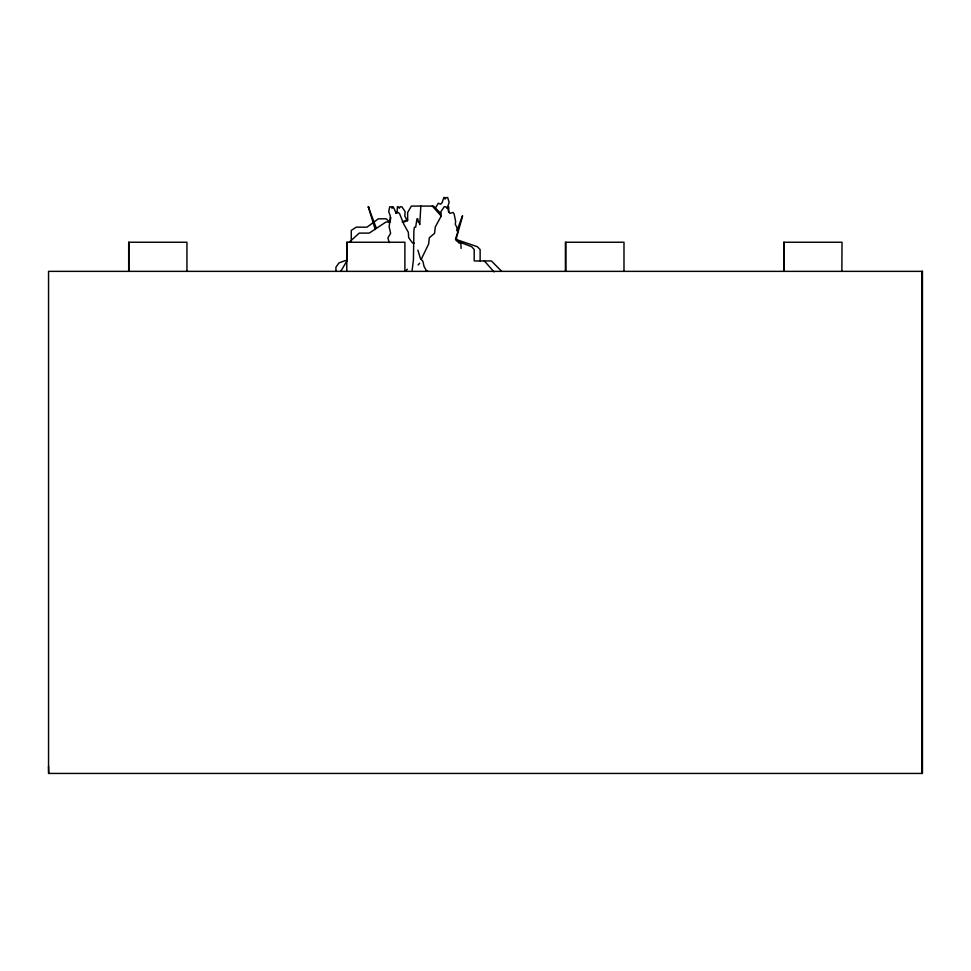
<?xml version="1.0" encoding="UTF-8"?>
<svg xmlns="http://www.w3.org/2000/svg" width="971" height="971" viewBox="0 0 971 971"><rect width="100%" height="100%" fill="white"/><g stroke="black" fill="none" stroke-linecap="round" stroke-linejoin="round"><path stroke-width="1.46" d="M461.104 248.455L460.824 243.078L458.785 242.993L455.969 237.64L457.729 232.312L456.795 227.178L455.278 224.386L455.642 221.327L454.088 213.899L453.032 212.443L449.986 213.377L448.796 211.605L448.626 206.774L447.57 206.774L446.806 208.255L445.81 206.774L444.208 206.774L440.955 211.605L441.186 216.108L435.299 226.923L434.535 233.38L429.303 237.737L428.66 243.964L421.111 259.536M420.831 206.083L419.739 224.629L419.084 222.019L418.246 222.019L417.846 218.815L416.96 218.815L415.673 227.165L414.459 227.165L413.889 230.406L413.428 259.937L412.153 270.12M395.913 213.377L397.151 211.605L397.394 206.774L398.462 206.774L399.227 208.255L400.258 206.774L401.897 206.774L405.113 211.605L404.81 216.108L407.395 220.915M390.039 221.327L390.888 217.613M462.378 215.878L457.05 230.625M462.633 215.878L455.8 240.128M435.166 208.401L438.273 203.242L440.688 204.165L442.242 202.405L443.796 197.562L444.73 197.562L444.973 199.043L446.272 197.562L447.692 197.562L449.148 202.393L447.643 206.896L448.663 212.309M340.748 271.346L346.902 260.932M418.1 264.962L419.666 263.214M405.21 271.297L407.359 269.21M349.208 242.228L359.234 233.101L369.223 233.101L385.96 222.019L390.075 222.019M404.179 222.019L407.869 220.259M402.164 222.019L407.65 219.664L407.65 212.503L411.364 206.083L433.515 206.083L440.227 212.867M347.193 259.937L339 262.886L335.93 267.207L335.93 271.382M48.55 766.313L48.696 773.438M375.947 227.178L368.288 206.774L375.267 229.508M455.375 239.194L477.368 246.719L480.135 249.523L480.135 260.944M456.54 240.929L471.712 246.719L474.2 249.523L474.2 260.944L491.423 260.944L501.461 271.103M427.81 271.225L426.378 270.642L424.06 266.467L422.907 261.369L420.309 258.177L417.906 250.178M414.156 243.078L412.541 242.993L408.657 237.64L408.33 232.312L403.912 224.386L399.664 213.899L398.389 212.443L396.314 213.377L393.17 206.774L392.345 206.774L392.211 208.255L390.973 206.774L389.723 206.774L388.728 211.605L390.33 216.108L389.177 226.923L390.621 233.38L387.939 237.737L389.116 242.714M389.626 222.019L386.155 218.815L378.338 218.815L367.002 227.165L356.248 227.165L351.271 230.406L351.271 241.026M484.335 260.944L494.045 271.892M432.338 206.083L441.368 216.254M368.397 206.774L368.956 208.255L368.519 206.774M922.001 271.358L922.001 773.438M841.869 271.055L842.015 242.24L783.755 242.24L783.755 271.055M783.913 242.24L783.913 271.055M623.989 271.055L623.989 242.24L565.401 242.24L565.401 271.055M565.887 242.24L565.887 271.055M404.895 271.055L404.895 242.24L346.793 242.24L346.793 271.055M347.035 242.24L347.035 260.434M186.942 271.055L186.942 242.24L128.682 242.24L128.682 271.055M128.827 242.24L128.827 271.055M922.45 271.358L48.55 271.358L48.55 773.438L922.45 773.438L922.45 271.358"/></g></svg>
